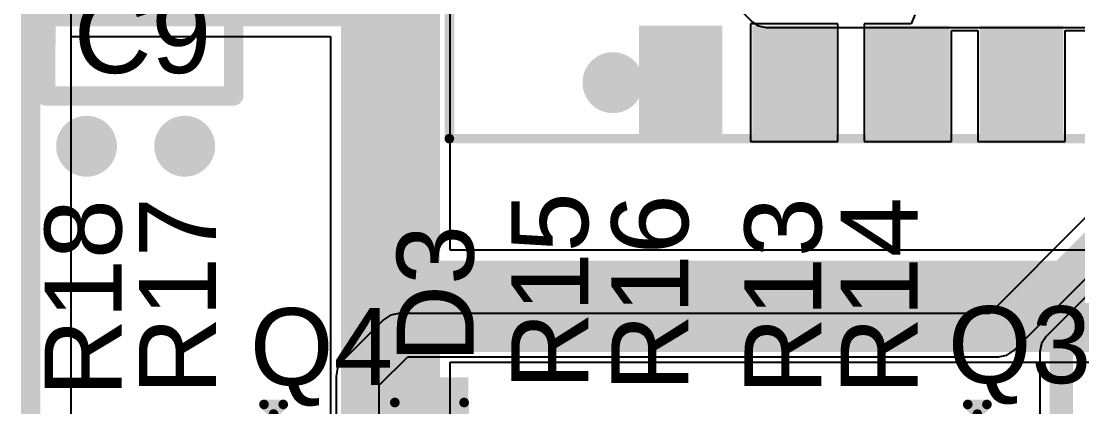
# Model space of a CAD drawing. Header units: millimetres. Extents: x 0 to 1.61, y -0.14 to 2.35.
# Drawn here: x -0.005 to 0.544, y 0.229 to 0.429 of the extents above; entities that cross this region are included whole.
import ezdxf

# ---------------------------------------------------------------- set-up
doc = ezdxf.new("R2010")
doc.units = ezdxf.units.MM
doc.header["$MEASUREMENT"] = 0
for name, color, linetype in [('BottomLayer', 5, 'Continuous'), ('BottomSolder', 6, 'Continuous'), ('Mechanical2', 216, 'Continuous'), ('TopLayer', 1, 'Continuous'), ('TopOverlay', 2, 'Continuous'), ('TopPaste', 8, 'Continuous'), ('TopSolder', 216, 'Continuous'), ('ViaHoleLayer', 16, 'Continuous')]:
    doc.layers.add(name, color=color, linetype=linetype)
doc.styles.add('Arial', font='', dxfattribs={"height": 0.2})
doc.styles.get('Arial').set_extended_font_data('Arial')

# ---------------------------------------------------------------- blocks, each defined once
blk = doc.blocks.new('SIM7500E_2')
at = {"layer": 'TopLayer'}
for points in [[(0.0689, -0.94291), (0.0689, -0.89173), (0.10433, -0.89173), (0.10433, -0.94291)], [(0.12795, -0.94291), (0.12795, -0.89173), (0.16339, -0.89173), (0.16339, -0.94291)], [(0.18701, -0.94291), (0.18701, -0.89173), (0.22244, -0.89173), (0.22244, -0.94291)], [(0.24606, -0.94291), (0.24606, -0.89173), (0.2815, -0.89173), (0.2815, -0.94291)]]:
    blk.add_hatch(color=1, dxfattribs=at).paths.add_polyline_path(points)
at = {"layer": 'TopPaste'}
for points in [[(0.0689, -0.94291), (0.0689, -0.89173), (0.10433, -0.89173), (0.10433, -0.94291)], [(0.12795, -0.94291), (0.12795, -0.89173), (0.16339, -0.89173), (0.16339, -0.94291)], [(0.18701, -0.94291), (0.18701, -0.89173), (0.22244, -0.89173), (0.22244, -0.94291)], [(0.24606, -0.94291), (0.24606, -0.89173), (0.2815, -0.89173), (0.2815, -0.94291)]]:
    blk.add_hatch(color=8, dxfattribs=at).paths.add_polyline_path(points)
at = {"layer": 'TopSolder'}
for points in [[(0.0649, -0.94691), (0.0649, -0.88773), (0.10833, -0.88773), (0.10833, -0.94691)], [(0.12395, -0.94691), (0.12395, -0.88773), (0.16739, -0.88773), (0.16739, -0.94691)], [(0.18301, -0.94691), (0.18301, -0.88773), (0.22644, -0.88773), (0.22644, -0.94691)], [(0.24206, -0.94691), (0.24206, -0.88773), (0.2855, -0.88773), (0.2855, -0.94691)]]:
    blk.add_hatch(color=216, dxfattribs=at).paths.add_polyline_path(points)
at = {"layer": 'TopOverlay', "const_width": 0.005}
for points in [[(-0.03356, -0.94639), (-0.03356, 0.12061)], [(-0.03356, -0.94639), (0.91544, -0.94639)]]:
    blk.add_lwpolyline(points, dxfattribs=at)
at = {"layer": 'TopOverlay', "const_width": 0.0025}
blk.add_lwpolyline([(-0.03481, -0.94639, 1), (-0.03231, -0.94639, 1)], format="xyb", close=True, dxfattribs=at)
blk.add_lwpolyline([(-0.03481, -0.94639, 1), (-0.03231, -0.94639, 1)], format="xyb", close=True, dxfattribs=at)
blk = doc.blocks.new('SOT_723_36')
at = {"layer": 'TopLayer'}
for points in [[(-0.00984, 0.0315), (0.00984, 0.0315), (0.00984, 0.01378), (-0.00984, 0.01378)], [(-0.02559, -0.01378), (-0.00591, -0.01378), (-0.00591, -0.0315), (-0.02559, -0.0315)], [(0.00591, -0.01378), (0.02559, -0.01378), (0.02559, -0.0315), (0.00591, -0.0315)]]:
    blk.add_hatch(color=1, dxfattribs=at).paths.add_polyline_path(points)
at = {"layer": 'TopPaste'}
for points in [[(-0.00984, 0.0315), (0.00984, 0.0315), (0.00984, 0.01378), (-0.00984, 0.01378)], [(-0.02559, -0.01378), (-0.00591, -0.01378), (-0.00591, -0.0315), (-0.02559, -0.0315)], [(0.00591, -0.01378), (0.02559, -0.01378), (0.02559, -0.0315), (0.00591, -0.0315)]]:
    blk.add_hatch(color=8, dxfattribs=at).paths.add_polyline_path(points)
at = {"layer": 'TopSolder'}
for points in [[(-0.01384, 0.0355), (0.01384, 0.0355), (0.01384, 0.00978), (-0.01384, 0.00978)], [(-0.02959, -0.00978), (-0.00191, -0.00978), (-0.00191, -0.0355), (-0.02959, -0.0355)], [(0.00191, -0.00978), (0.02959, -0.00978), (0.02959, -0.0355), (0.00191, -0.0355)]]:
    blk.add_hatch(color=216, dxfattribs=at).paths.add_polyline_path(points)
at = {"layer": 'TopOverlay', "const_width": 0.005}
for points in [[(-0.025, -0.006), (-0.025, 0.025)], [(-0.015, 0.025), (-0.025, 0.025)], [(-0.025, -0.006), (-0.025, 0.025)], [(-0.015, 0.025), (-0.025, 0.025)], [(0.025, 0.025), (0.015, 0.025)], [(0.025, -0.006), (0.025, 0.025)], [(-0.037, -0.026), (-0.037, -0.016)], [(-0.032, -0.021), (-0.037, -0.016)], [(0.001, -0.016), (-0.001, -0.016)], [(-0.037, -0.026), (-0.032, -0.021)]]:
    blk.add_lwpolyline(points, dxfattribs=at)
at = {"layer": 'TopOverlay', "const_width": 0.0025}
for points in [[(-0.02625, 0.025, 1), (-0.02375, 0.025, 1)], [(-0.02625, 0.025, 1), (-0.02375, 0.025, 1)], [(-0.02625, 0.025, 1), (-0.02375, 0.025, 1)], [(-0.02625, 0.025, 1), (-0.02375, 0.025, 1)], [(-0.01625, 0.025, 1), (-0.01375, 0.025, 1)], [(-0.01625, 0.025, 1), (-0.01375, 0.025, 1)], [(0.01375, 0.025, 1), (0.01625, 0.025, 1)], [(0.02375, 0.025, 1), (0.02625, 0.025, 1)], [(0.02375, 0.025, 1), (0.02625, 0.025, 1)], [(-0.02625, -0.006, 1), (-0.02375, -0.006, 1)], [(-0.02625, -0.006, 1), (-0.02375, -0.006, 1)], [(0.02375, -0.006, 1), (0.02625, -0.006, 1)], [(-0.03825, -0.016, 1), (-0.03575, -0.016, 1)], [(-0.03825, -0.016, 1), (-0.03575, -0.016, 1)], [(-0.00225, -0.016, 1), (0.00025, -0.016, 1)], [(-0.00025, -0.016, 1), (0.00225, -0.016, 1)], [(-0.03325, -0.021, 1), (-0.03075, -0.021, 1)], [(-0.03325, -0.021, 1), (-0.03075, -0.021, 1)], [(-0.03825, -0.026, 1), (-0.03575, -0.026, 1)], [(-0.03825, -0.026, 1), (-0.03575, -0.026, 1)]]:
    blk.add_lwpolyline(points, format="xyb", close=True, dxfattribs=at)
blk = doc.blocks.new('SOT_723_37')
at = {"layer": 'TopLayer'}
for points in [[(-0.00984, 0.0315), (0.00984, 0.0315), (0.00984, 0.01378), (-0.00984, 0.01378)], [(-0.02559, -0.01378), (-0.00591, -0.01378), (-0.00591, -0.0315), (-0.02559, -0.0315)], [(0.00591, -0.01378), (0.02559, -0.01378), (0.02559, -0.0315), (0.00591, -0.0315)]]:
    blk.add_hatch(color=1, dxfattribs=at).paths.add_polyline_path(points)
at = {"layer": 'TopPaste'}
for points in [[(-0.00984, 0.0315), (0.00984, 0.0315), (0.00984, 0.01378), (-0.00984, 0.01378)], [(-0.02559, -0.01378), (-0.00591, -0.01378), (-0.00591, -0.0315), (-0.02559, -0.0315)], [(0.00591, -0.01378), (0.02559, -0.01378), (0.02559, -0.0315), (0.00591, -0.0315)]]:
    blk.add_hatch(color=8, dxfattribs=at).paths.add_polyline_path(points)
at = {"layer": 'TopSolder'}
for points in [[(-0.01384, 0.0355), (0.01384, 0.0355), (0.01384, 0.00978), (-0.01384, 0.00978)], [(-0.02959, -0.00978), (-0.00191, -0.00978), (-0.00191, -0.0355), (-0.02959, -0.0355)], [(0.00191, -0.00978), (0.02959, -0.00978), (0.02959, -0.0355), (0.00191, -0.0355)]]:
    blk.add_hatch(color=216, dxfattribs=at).paths.add_polyline_path(points)
at = {"layer": 'TopOverlay', "const_width": 0.005}
for points in [[(-0.025, -0.006), (-0.025, 0.025)], [(-0.015, 0.025), (-0.025, 0.025)], [(-0.025, -0.006), (-0.025, 0.025)], [(-0.015, 0.025), (-0.025, 0.025)], [(0.025, 0.025), (0.015, 0.025)], [(0.025, -0.006), (0.025, 0.025)], [(-0.037, -0.026), (-0.037, -0.016)], [(-0.032, -0.021), (-0.037, -0.016)], [(0.001, -0.016), (-0.001, -0.016)], [(-0.037, -0.026), (-0.032, -0.021)]]:
    blk.add_lwpolyline(points, dxfattribs=at)
at = {"layer": 'TopOverlay', "const_width": 0.0025}
for points in [[(-0.02625, 0.025, 1), (-0.02375, 0.025, 1)], [(-0.02625, 0.025, 1), (-0.02375, 0.025, 1)], [(-0.02625, 0.025, 1), (-0.02375, 0.025, 1)], [(-0.02625, 0.025, 1), (-0.02375, 0.025, 1)], [(-0.01625, 0.025, 1), (-0.01375, 0.025, 1)], [(-0.01625, 0.025, 1), (-0.01375, 0.025, 1)], [(0.01375, 0.025, 1), (0.01625, 0.025, 1)], [(0.02375, 0.025, 1), (0.02625, 0.025, 1)], [(0.02375, 0.025, 1), (0.02625, 0.025, 1)], [(-0.02625, -0.006, 1), (-0.02375, -0.006, 1)], [(-0.02625, -0.006, 1), (-0.02375, -0.006, 1)], [(0.02375, -0.006, 1), (0.02625, -0.006, 1)], [(-0.03825, -0.016, 1), (-0.03575, -0.016, 1)], [(-0.03825, -0.016, 1), (-0.03575, -0.016, 1)], [(-0.00225, -0.016, 1), (0.00025, -0.016, 1)], [(-0.00025, -0.016, 1), (0.00225, -0.016, 1)], [(-0.03325, -0.021, 1), (-0.03075, -0.021, 1)], [(-0.03325, -0.021, 1), (-0.03075, -0.021, 1)], [(-0.03825, -0.026, 1), (-0.03575, -0.026, 1)], [(-0.03825, -0.026, 1), (-0.03575, -0.026, 1)]]:
    blk.add_lwpolyline(points, format="xyb", close=True, dxfattribs=at)
blk = doc.blocks.new('DFN1006_2L__44')
at = {"layer": 'TopLayer'}
for points in [[(-0.02756, 0.01299), (-0.00591, 0.01299), (-0.00591, -0.01299), (-0.02756, -0.01299)], [(0.00591, 0.01299), (0.02756, 0.01299), (0.02756, -0.01299), (0.00591, -0.01299)]]:
    blk.add_hatch(color=1, dxfattribs=at).paths.add_polyline_path(points)
at = {"layer": 'TopOverlay'}
blk.add_hatch(color=2, dxfattribs=at).paths.add_polyline_path([(-0.04501, -0.01987), (-0.03201, -0.01987), (-0.03201, 0.02013), (-0.04501, 0.02013)])
at = {"layer": 'TopPaste'}
for points in [[(-0.02756, 0.01299), (-0.00591, 0.01299), (-0.00591, -0.01299), (-0.02756, -0.01299)], [(0.00591, 0.01299), (0.02756, 0.01299), (0.02756, -0.01299), (0.00591, -0.01299)]]:
    blk.add_hatch(color=8, dxfattribs=at).paths.add_polyline_path(points)
at = {"layer": 'TopSolder'}
for points in [[(-0.03156, 0.01699), (-0.00191, 0.01699), (-0.00191, -0.01699), (-0.03156, -0.01699)], [(0.00191, 0.01699), (0.03156, 0.01699), (0.03156, -0.01699), (0.00191, -0.01699)]]:
    blk.add_hatch(color=216, dxfattribs=at).paths.add_polyline_path(points)
at = {"layer": 'TopOverlay', "const_width": 0.005}
for points in [[(-0.032, -0.018), (-0.032, 0.018)], [(0.032, 0.018), (-0.032, 0.018)], [(0.032, -0.018), (0.032, 0.018)], [(0.032, -0.018), (-0.032, -0.018)]]:
    blk.add_lwpolyline(points, dxfattribs=at)
at = {"layer": 'TopOverlay', "const_width": 0.0025}
for points in [[(-0.03325, 0.018, 1), (-0.03075, 0.018, 1)], [(-0.03325, 0.018, 1), (-0.03075, 0.018, 1)], [(0.03075, 0.018, 1), (0.03325, 0.018, 1)], [(0.03075, 0.018, 1), (0.03325, 0.018, 1)], [(-0.03325, -0.018, 1), (-0.03075, -0.018, 1)], [(-0.03325, -0.018, 1), (-0.03075, -0.018, 1)], [(0.03075, -0.018, 1), (0.03325, -0.018, 1)], [(0.03075, -0.018, 1), (0.03325, -0.018, 1)]]:
    blk.add_lwpolyline(points, format="xyb", close=True, dxfattribs=at)

msp = doc.modelspace()

# ---------------------------------------------------------------- hatches: boundary and pattern name
at = {"layer": 'BottomLayer'}
for points in [[(0.013, 0.509), (0.013, 0.42631), (0.21, 0.42631), (0.21, 0.509)], [(0.16121, -0.12008), (0.2126, -0.12008), (0.2126, 0.509), (0.16121, 0.509)], [(0.16121, 0.25728), (1.16639, 0.25728), (1.16639, 0.30458), (0.16121, 0.30458)]]:
    msp.add_hatch(color=5, dxfattribs=at).paths.add_polyline_path(points)
h = msp.add_hatch(color=5, dxfattribs=at)
edge = h.paths.add_edge_path()
edge.add_arc((0.30253, 0.39701), 0.01181, 0, 360)
h = msp.add_hatch(color=5, dxfattribs=at)
edge = h.paths.add_edge_path()
edge.add_arc((0.029, 0.364), 0.01181, 0, 360)
h = msp.add_hatch(color=5, dxfattribs=at)
edge = h.paths.add_edge_path()
edge.add_arc((0.08, 0.364), 0.01181, 0, 360)
at = {"layer": 'BottomSolder'}
h = msp.add_hatch(color=6, dxfattribs=at)
edge = h.paths.add_edge_path()
edge.add_arc((0.30253, 0.39701), 0.01581, 0, 360)
h = msp.add_hatch(color=6, dxfattribs=at)
edge = h.paths.add_edge_path()
edge.add_arc((0.029, 0.364), 0.01581, 0, 360)
h = msp.add_hatch(color=6, dxfattribs=at)
edge = h.paths.add_edge_path()
edge.add_arc((0.08, 0.364), 0.01581, 0, 360)
at = {"layer": 'TopLayer'}
h = msp.add_hatch(color=1, dxfattribs=at)
edge = h.paths.add_edge_path()
edge.add_arc((0.30253, 0.39701), 0.01181, 0, 360)
h = msp.add_hatch(color=1, dxfattribs=at)
edge = h.paths.add_edge_path()
edge.add_arc((0.029, 0.364), 0.01181, 0, 360)
h = msp.add_hatch(color=1, dxfattribs=at)
edge = h.paths.add_edge_path()
edge.add_arc((0.08, 0.364), 0.01181, 0, 360)
at = {"layer": 'TopSolder'}
h = msp.add_hatch(color=216, dxfattribs=at)
edge = h.paths.add_edge_path()
edge.add_arc((0.30253, 0.39701), 0.01581, 0, 360)
h = msp.add_hatch(color=216, dxfattribs=at)
edge = h.paths.add_edge_path()
edge.add_arc((0.029, 0.364), 0.01581, 0, 360)
h = msp.add_hatch(color=216, dxfattribs=at)
edge = h.paths.add_edge_path()
edge.add_arc((0.08, 0.364), 0.01581, 0, 360)
at = {"layer": 'ViaHoleLayer'}
h = msp.add_hatch(color=16, dxfattribs=at)
edge = h.paths.add_edge_path()
edge.add_arc((0.30253, 0.39701), 0.00591, 0, 360)
h = msp.add_hatch(color=16, dxfattribs=at)
edge = h.paths.add_edge_path()
edge.add_arc((0.029, 0.364), 0.00591, 0, 360)
h = msp.add_hatch(color=16, dxfattribs=at)
edge = h.paths.add_edge_path()
edge.add_arc((0.08, 0.364), 0.00591, 0, 360)

# ---------------------------------------------------------------- linework, layer by layer
at = {"layer": 'BottomLayer'}
for p, q in [((0.21801, 0.31), (0.21801, 0.509)), ((0.31979, 0.48379), (0.37496, 0.42862)), ((0.37496, 0.42862), (0.37827, 0.42641)), ((0.37827, 0.42641), (0.38217, 0.42563)), ((0.38217, 0.42563), (0.57096, 0.42563)), ((0.02102, 0.046), (0.02102, 0.4209)), ((0.02102, 0.4209), (0.15579, 0.4209)), ((0.15579, 0.4209), (0.15579, 0.30458)), ((0.55277, 0.31), (0.21801, 0.31)), ((0.15579, 0.30458), (0.15579, 0.25728)), ((0.15579, 0.25728), (0.15579, 0.046)), ((0.21801, 0.046), (0.21801, 0.25187)), ((0.21801, 0.25187), (0.91703, 0.25187))]:
    msp.add_line(p, q, dxfattribs=at)
at = {"layer": 'Mechanical2', "const_width": 0.01}
msp.add_lwpolyline([(0, 0), (0, 1.95441)], dxfattribs=at)
at = {"layer": 'TopLayer'}
for p, q in [((0.02102, 0.228), (0.02102, 0.77401)), ((0.45936, 0.43222), (0.45745, 0.4276)), ((0.4195, 0.4276), (0.37406, 0.4276)), ((0.37406, 0.4276), (0.37406, 0.36642)), ((0.4195, 0.36642), (0.4195, 0.4276)), ((0.45745, 0.4276), (0.43312, 0.4276)), ((0.43312, 0.4276), (0.43312, 0.36642)), ((0.47855, 0.36642), (0.47855, 0.42402)), ((0.47855, 0.42402), (0.49217, 0.42402)), ((0.49217, 0.42402), (0.49217, 0.36642)), ((0.53761, 0.36642), (0.53761, 0.42402)), ((0.53761, 0.42402), (0.55123, 0.42402)), ((0.37406, 0.36642), (0.4195, 0.36642)), ((0.43312, 0.36642), (0.47855, 0.36642)), ((0.49217, 0.36642), (0.53761, 0.36642)), ((0.54826, 0.32715), (0.49834, 0.27722)), ((0.51091, 0.25807), (0.56413, 0.31128)), ((0.55036, 0.28794), (0.52762, 0.26521)), ((0.18695, 0.27636), (0.18331, 0.27393)), ((0.19124, 0.27722), (0.18695, 0.27636)), ((0.49834, 0.27722), (0.19124, 0.27722)), ((0.19124, 0.27722), (0.19124, 0.27722)), ((0.18331, 0.27393), (0.16191, 0.25254)), ((0.18331, 0.27393), (0.18331, 0.27393)), ((0.52762, 0.26521), (0.52519, 0.26157)), ((0.52519, 0.26157), (0.52434, 0.25728)), ((0.18106, 0.23996), (0.19588, 0.25478)), ((0.19588, 0.25478), (0.50298, 0.25478)), ((0.50298, 0.25478), (0.50727, 0.25564)), ((0.50298, 0.25478), (0.50298, 0.25478)), ((0.50727, 0.25564), (0.51091, 0.25807)), ((0.52434, 0.25728), (0.52434, 0.25728)), ((0.52434, 0.25728), (0.52434, 0.20784)), ((0.15948, 0.2489), (0.15863, 0.2446)), ((0.16191, 0.25254), (0.15948, 0.2489)), ((0.15863, 0.2446), (0.15863, 0.2446)), ((0.15863, 0.2446), (0.15863, 0.20784)), ((0.18106, 0.20784), (0.18106, 0.23996))]:
    msp.add_line(p, q, dxfattribs=at)
for points, const_width in [([(0.30253, 0.39701), (0.33379, 0.39701)], 0.01), ([(0.33379, 0.39701), (0.33772, 0.40094)], 0.01), ([(0.50298, 0.266), (0.56508, 0.32809)], 0.012), ([(0.53556, 0.25728), (0.55829, 0.28001)], 0.012), ([(0.16984, 0.2446), (0.19124, 0.266)], 0.012), ([(0.19124, 0.266), (0.50298, 0.266)], 0.012), ([(0.53556, 0.193), (0.53556, 0.25728)], 0.012), ([(0.16984, 0.193), (0.16984, 0.2446)], 0.012)]:
    msp.add_lwpolyline(points, dxfattribs=dict(at, const_width=const_width))
for points, const_width in [([(0.30003, 0.39701, 1), (0.30503, 0.39701, 1)], 0.005), ([(0.33129, 0.39701, 1), (0.33629, 0.39701, 1)], 0.005), ([(0.33129, 0.39701, 1), (0.33629, 0.39701, 1)], 0.005), ([(0.33522, 0.40094, 1), (0.34022, 0.40094, 1)], 0.005), ([(0.18824, 0.266, 1), (0.19424, 0.266, 1)], 0.006), ([(0.18824, 0.266, 1), (0.19424, 0.266, 1)], 0.006), ([(0.49998, 0.266, 1), (0.50598, 0.266, 1)], 0.006), ([(0.49998, 0.266, 1), (0.50598, 0.266, 1)], 0.006), ([(0.53256, 0.25728, 1), (0.53856, 0.25728, 1)], 0.006), ([(0.53256, 0.25728, 1), (0.53856, 0.25728, 1)], 0.006), ([(0.16684, 0.2446, 1), (0.17284, 0.2446, 1)], 0.006), ([(0.16684, 0.2446, 1), (0.17284, 0.2446, 1)], 0.006)]:
    msp.add_lwpolyline(points, format="xyb", close=True, dxfattribs=dict(at, const_width=const_width))
at = {"layer": 'TopOverlay', "const_width": 0.01}
for points in [[(0.00767, 0.39012), (0.00849, 0.506)], [(0.10551, 0.39012), (0.10551, 0.506)], [(0.00767, 0.39012), (0.10551, 0.39012)]]:
    msp.add_lwpolyline(points, dxfattribs=at)
at = {"layer": 'TopOverlay', "const_width": 0.005}
for points in [[(0.00517, 0.39012, 1), (0.01017, 0.39012, 1)], [(0.00517, 0.39012, 1), (0.01017, 0.39012, 1)], [(0.10301, 0.39012, 1), (0.10801, 0.39012, 1)], [(0.10301, 0.39012, 1), (0.10801, 0.39012, 1)]]:
    msp.add_lwpolyline(points, format="xyb", close=True, dxfattribs=at)

# ---------------------------------------------------------------- block references
msp.add_blockref('SIM7500E_2', (0.25111, 1.31433))
at = {"rotation": 270}
for name, p in [('DFN1006_2L__44', (0.20721, 0.199)), ('SOT_723_36', (0.14721, 0.193)), ('SOT_723_37', (0.51292, 0.193))]:
    msp.add_blockref(name, p, dxfattribs=at)

# ---------------------------------------------------------------- texts
at = {"layer": 'TopOverlay', "style": 'Arial'}
for s, p in [('C9', (0.02236, 0.40196)), ('Q4', (0.11388, 0.24001)), ('Q3', (0.47659, 0.24101))]:
    msp.add_text(s, height=0.04, dxfattribs=at).set_placement(p)
for s, p in [('R15', (0.28969, 0.23752)), ('R16', (0.34169, 0.23652)), ('R13', (0.41091, 0.23502)), ('R14', (0.46091, 0.23502)), ('R18', (0.0472, 0.23402)), ('R17', (0.0962, 0.23502)), ('D3', (0.2302, 0.25168))]:
    msp.add_text(s, height=0.04, rotation=90, dxfattribs=at).set_placement(p)

doc.saveas('drawing.dxf')
